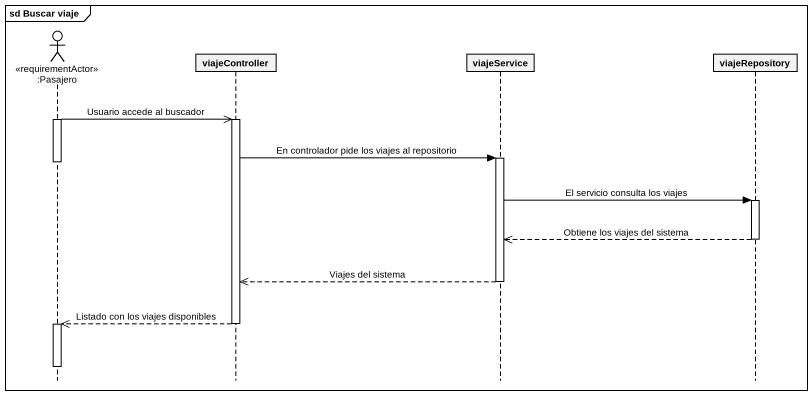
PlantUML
@startuml
mainframe sd Buscar viaje
hide footbox
actor ":Pasajero" as Pasajero <<requirementActor>>
participant viajeController
participant viajeService
participant viajeRepository

activate Pasajero
Pasajero ->> viajeController : Usuario accede al buscador
activate viajeController
viajeController -> viajeService : En controlador pide los viajes al repositorio
activate viajeService
deactivate Pasajero
viajeService -> viajeRepository : El servicio consulta los viajes
activate viajeRepository
viajeRepository -->> viajeService : Obtiene los viajes del sistema
deactivate viajeRepository
viajeService -->> viajeController : Viajes del sistema
deactivate viajeService
viajeController -->> Pasajero : Listado con los viajes disponibles
deactivate viajeController
activate Pasajero
deactivate Pasajero
@enduml
